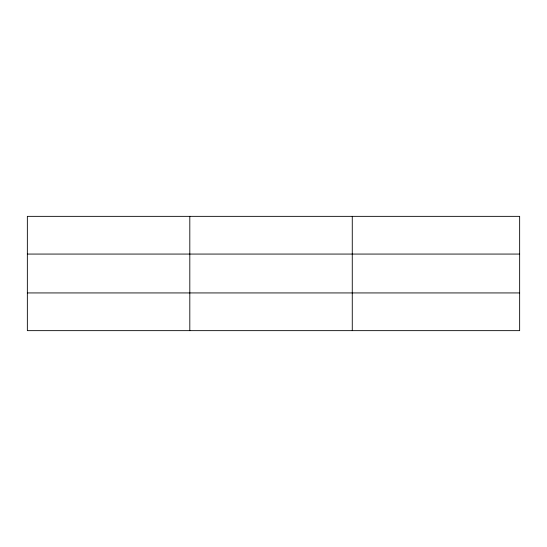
<?xml version="1.0" encoding="UTF-8"?>
<svg xmlns="http://www.w3.org/2000/svg" width="547" height="547" viewBox="0 0 547 547"><rect width="100%" height="100%" fill="white"/><g stroke="black" fill="none" stroke-linecap="round" stroke-linejoin="round"><path stroke-width="0.82" d="M189.809 330.648L189.809 216.352M352.268 330.648L352.268 216.352M519.65 254.068L519.65 216.352L27.35 216.352L27.35 330.648L519.65 330.648L519.65 254.068L27.35 254.068M27.35 292.932L519.65 292.932"/></g></svg>
